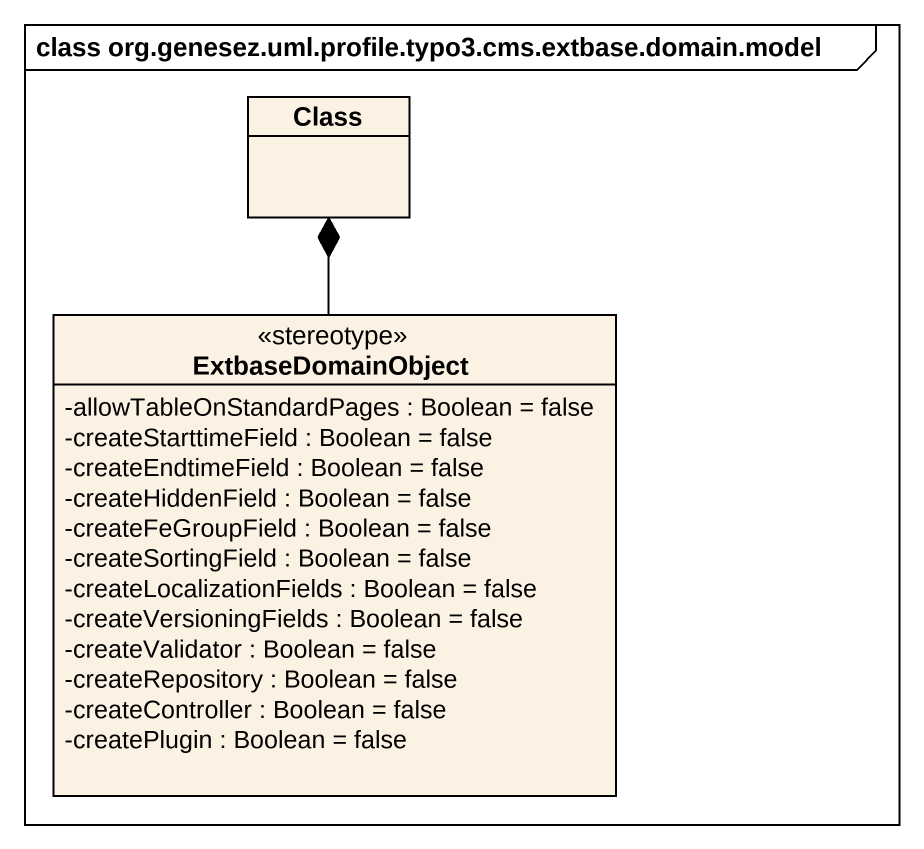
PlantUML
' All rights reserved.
@startuml
mainframe class org.genesez.uml.profile.typo3.cms.extbase.domain.model
hide circle
hide empty members
skinparam classAttributeIconSize 0
class "Class" as Class_
class ExtbaseDomainObject <<stereotype>> {
  -allowTableOnStandardPages : Boolean = false
  -createStarttimeField : Boolean = false
  -createEndtimeField : Boolean = false
  -createHiddenField : Boolean = false
  -createFeGroupField : Boolean = false
  -createSortingField : Boolean = false
  -createLocalizationFields : Boolean = false
  -createVersioningFields : Boolean = false
  -createValidator : Boolean = false
  -createRepository : Boolean = false
  -createController : Boolean = false
  -createPlugin : Boolean = false
}
ExtbaseDomainObject -up-* Class_
@enduml
